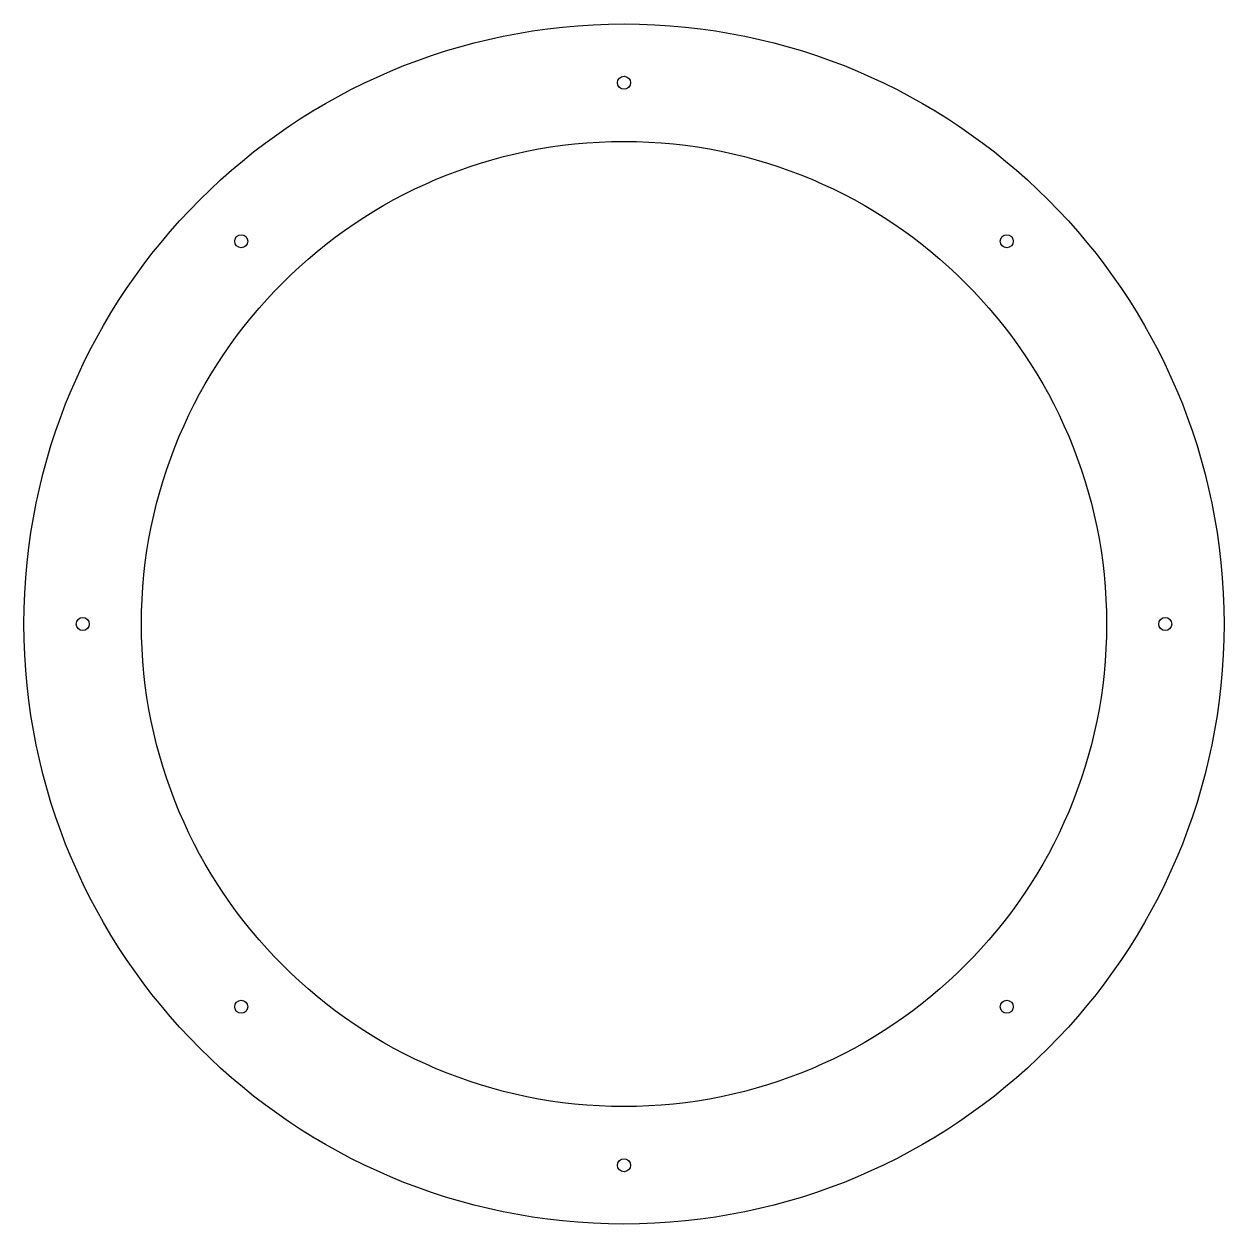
# Model space of a CAD drawing. Extents: x -5.7 to 5.7, y -5.7 to 5.7.
import ezdxf

# ---------------------------------------------------------------- set-up
doc = ezdxf.new("R2010")
doc.units = 0
doc.layers.get('0').update_dxf_attribs({"linetype": 'CONTINUOUS'})

msp = doc.modelspace()

# ---------------------------------------------------------------- linework, layer by layer
for centre, radius in [((0, 0), 5.75), ((0, 5.187), 0.0625), ((0, 0), 4.625), ((-3.668, 3.668), 0.0625), ((3.668, 3.668), 0.0625), ((-5.187, 0), 0.0625), ((5.187, 0), 0.0625), ((-3.668, -3.668), 0.0625), ((3.668, -3.668), 0.0625), ((0, -5.187), 0.0625)]:
    msp.add_circle(centre, radius)

doc.saveas('drawing.dxf')
